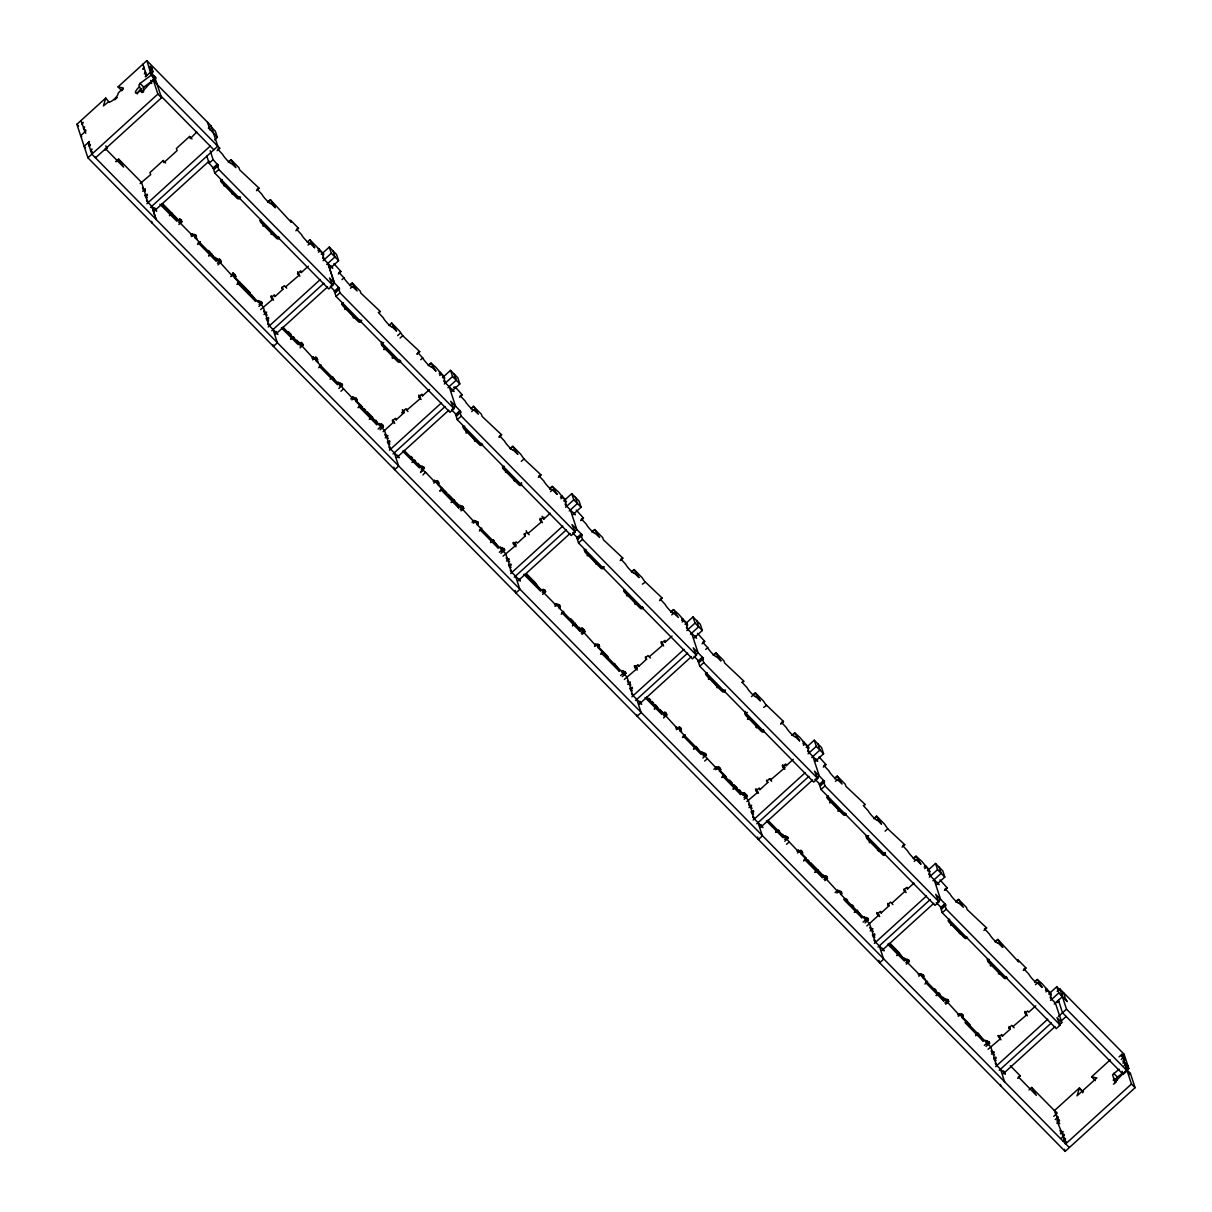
<?xml version="1.0" encoding="UTF-8"?>
<svg xmlns="http://www.w3.org/2000/svg" width="1212" height="1212" viewBox="0 0 1212 1212"><rect width="100%" height="100%" fill="white"/><g stroke="black" fill="none" stroke-linecap="round" stroke-linejoin="round"><path stroke-width="1.5" d="M105.747 98.217L103.444 105.898L108.883 101.581A6.302 1.757 -44.5 0 0 114.11 99.232A6.302 1.757 -44.5 0 0 118.125 93.172L123.245 87.931L118.109 86.961M109.247 102.399L105.762 98.02L76.901 124.291L87.9 157.772L1065.136 1151.4L1135.099 1087.709L1130.402 1073.423L1126.766 1069.726L1125.13 1071.484M1082.68 1092.8L1082.967 1091.845L1079.331 1088.149L1077.044 1095.83L1096.83 1077.922L1091.709 1076.892M222.296 179.558L221.538 179.891A1.803 1.712 -18.2 0 0 221.417 182.315L237.188 198.344A1.803 1.712 -18.2 0 0 239.718 198.374L240.506 196.95M260.913 219.933A1.803 1.712 -18.2 0 0 260.807 222.372L276.578 238.4A1.803 1.712 -18.2 0 0 279.108 238.431L279.502 237.703M343.511 302.864L342.738 303.197A1.803 1.712 -18.2 0 0 342.632 305.636L358.388 321.665A1.803 1.712 -18.2 0 0 360.934 321.695L361.706 320.256M381.613 341.663L382.128 343.238A1.803 1.712 -18.2 0 0 382.022 345.678L397.778 361.706A1.803 1.712 -18.2 0 0 400.308 361.737L400.702 361.024M482.573 444.243L482.179 444.971A1.803 1.712 -18.2 0 1 479.649 444.925L463.878 428.912A1.803 1.712 -18.2 0 1 463.984 426.472L464.757 426.139M504.147 466.181L503.374 466.514A1.803 1.712 -18.2 0 0 503.268 468.953L519.039 484.982A1.803 1.712 -18.2 0 0 521.569 485.012L521.433 482.709M586.002 549.415L585.245 549.748A1.803 1.712 -18.2 0 0 585.123 552.187L600.894 568.201A1.803 1.712 -18.2 0 0 603.424 568.231L604.212 566.807M624.619 589.789A1.803 1.712 -18.2 0 0 624.513 592.229L640.284 608.257A1.803 1.712 -18.2 0 0 642.814 608.288L643.208 607.576M707.247 672.69L706.49 673.024A1.803 1.712 -18.2 0 0 706.384 675.463L722.14 691.476A1.803 1.712 -18.2 0 0 724.67 691.507L725.458 690.082M828.493 795.966L827.735 796.299A1.803 1.712 -18.2 0 0 827.629 798.723L843.385 814.752A1.803 1.712 -18.2 0 0 845.931 814.782L846.309 814.07M868.656 835.674L867.125 836.341A1.803 1.712 -18.2 0 0 867.019 838.78L882.775 854.808A1.803 1.712 -18.2 0 0 885.305 854.839L885.184 852.536M967.555 937.331L967.161 938.043A1.803 1.712 -18.2 0 1 964.631 938.012L948.86 921.984A1.803 1.712 -18.2 0 1 948.966 919.56L949.738 919.226M989.128 959.268L988.356 959.601A1.803 1.712 -18.2 0 0 988.25 962.04L1004.006 978.069A1.803 1.712 -18.2 0 0 1006.551 978.099L1006.945 977.372M152.803 80.159L156.787 83.507L153.182 79.795L142.486 91.491L141.349 92.097L140.653 90.4A6.302 1.757 -44.5 0 1 135.426 92.763A6.302 1.757 -44.5 0 1 139.441 86.703L138.91 85.007L139.956 83.492L151.182 75.205L154.818 78.901L143.122 87.703L143.607 92.021M1124.494 1072.181L1114.934 1082.028M1129.402 1074.483L1130.402 1073.423M1119.206 1069.226L1112.571 1074.665L1114.767 1081.922M1122.857 1072.923L1116.813 1077.498L1116.661 1080.331A6.302 1.757 -44.5 0 0 1115.419 1081.558M150.546 207.419L217.796 146.197L211.13 125.927L146.864 60.6L118.019 86.87L121.761 90.658M81.795 123.533L83.113 122.336L82.143 124.594M143.849 67.054L142.88 69.311L144.198 68.114M121.654 90.567L123.2 89.143M83.295 128.124L84.628 126.912L83.643 129.169M145.349 71.629L144.379 73.902L145.698 72.69M114.67 99.823L117.306 97.43M150.061 69.781L151.788 68.205L149.97 66.357L152.954 71.735L151.636 72.932M84.279 131.078L85.597 129.881L85.946 130.941L80.659 135.744L81.795 136.895M146.334 74.599L145.349 76.856L150.636 72.053L155.833 78.038L153.197 80.447M152.954 76.947L154.272 75.75L161.514 97.778L95.506 157.863L95.218 156.969M152.848 79.386L155.484 76.992M88.446 143.774L89.415 141.516L84.143 146.319L85.507 147.697M89.067 145.682L90.4 144.47L89.415 146.728M90.93 151.318L91.9 149.061L90.582 150.258L92.4 152.106M87.9 157.772L157.878 94.081L153.182 79.795M104.717 150.03L107.368 147.637L105.702 145.94M104.717 150.136L107.353 147.728L105.368 148.561L123.548 167.074L118.715 159.272L116.079 161.681M115.973 161.484L118.609 159.075L141.486 182.315L143.683 189.011L142.471 187.784L142.819 188.845L145.167 191.223M165.605 162.969L163.181 160.514L149.985 172.528L150.682 174.634L140.107 183.573M192.011 138.941L189.587 136.471L176.391 148.485L177.088 150.606L163.878 162.62L163.181 160.514M196.768 132.002L190.284 138.592L189.587 136.471M208.449 128.381L211.13 125.927M142.713 191.284L145.349 188.875L144.379 191.132L145.773 195.359L147.091 194.162L147.44 195.223L146.122 196.42M214.615 139.85L217.357 137.35L215.327 131.184L211.691 127.487M146.91 203.707L210.191 146.107M217.1 150.682L219.736 148.182L157.166 84.567M154.227 211.07L209.085 161.135M213.115 159.62L218.311 165.605L214.342 169.21L209.146 163.226L213.115 159.62L210.191 150.727M152.167 223.114L151.667 221.417M339.511 288.926L338.3 287.683L334.345 291.289L335.557 292.531L339.511 288.926L339.163 287.865L329.512 277.972L332.755 285.365L328.785 288.971L214.812 173.089L213.13 167.983L217.1 164.377L218.311 165.605M213.994 168.165L217.963 164.559M214.812 173.089L218.781 169.483L217.1 164.377M169.377 215.706L172.028 213.297M228.356 162.029L230.992 159.62L238.991 167.756L239.688 169.877L259.126 188.224L256.49 190.723M228.462 162.226L231.098 159.817L235.916 167.62L231.234 163.15A6.302 0.833 47.7 0 1 227.598 160.681A6.302 0.833 47.7 0 1 222.75 154.515L217.751 149.121L219.736 148.273M178.709 222.644L181.361 220.236L179.846 218.705M178.906 224.523L181.876 221.826L181.361 220.236M190.845 234.976L192.163 233.764M191.36 236.552L193.996 234.158L196.42 236.613L195.102 237.825L217.524 260.61L218.842 259.398L221.266 261.868L217.963 264.883M195.738 235.189L194.587 236.234L195.102 237.825M197.511 244.4L200.162 241.9M208.767 255.747L211.403 253.338M267.746 202.071L270.382 199.662L291.198 222.25L290.501 220.13L298.516 228.265L295.864 230.765M208.873 255.944L211.509 253.55M267.837 202.268L270.488 199.874L275.291 207.6M217.236 258.792L217.524 260.61M217.433 263.292L220.432 259.974M230.75 276.609L233.386 274.2L232.871 272.609M233.477 273.23L235.295 275.079L233.977 276.275L234.492 277.866L258.444 302.227L259.762 301.015L262.186 303.485L258.898 306.485M234.492 277.866L235.81 276.669L235.295 275.079M236.901 284.441L239.537 281.941L237.522 282.82L238.113 283.684L255.596 301.394M307.227 242.309L309.772 239.703L319.18 249.278L319.847 251.005L318.529 252.217M308.03 245.036L309.999 243.233L314.575 247.718M259.035 304.303L261.337 302.197M317.998 250.626L319.317 249.43L323.862 254.05M281.866 288.183L281.745 287.123M260.625 309.575L272.488 299.47L271.276 295.758M273.533 300.167L271.109 297.713L273.745 295.304L274.957 296.531L282.881 289.32L282.366 287.744M299.94 276.139L297.516 273.67L300.152 271.276L301.364 272.503L308.287 266.185M321.256 254.384L329.3 247.066L336.542 254.475L338.572 260.656L330.361 268.125M264.004 314.514L266.64 312.12L265.67 314.378L267.064 318.604L268.382 317.408L268.731 318.453L267.413 319.665M323.119 260.701L331.33 253.232L329.3 247.066M326.725 264.428L334.966 256.929L332.936 250.763M268.2 326.952L320.286 279.533M271.806 330.679L323.922 283.229M338.315 273.988L340.951 271.488L333.906 263.655M275.442 334.376L327.528 286.956M341.981 279.639L343.95 277.836L338.936 272.397L340.951 271.594M335.557 292.531L335.209 291.471L339.163 287.865M460.772 412.201L459.56 410.959L455.591 414.565L456.803 415.792L460.772 412.201L460.424 411.141L450.712 401.278L453.955 408.671L450 412.277L336.027 296.41L339.981 292.804L338.3 287.683M290.592 339.012L293.728 337.118M349.571 285.335L352.207 282.926L360.206 291.062L360.903 293.183L380.341 311.529M290.698 339.209L293.334 336.815L298.167 344.617L281.351 327.816M349.662 285.532L352.298 283.138L357.131 290.941L352.45 286.456A6.302 0.833 47.7 0 1 348.814 283.987A6.302 0.833 47.7 0 1 343.95 277.836M350.465 288.259L352.45 286.456M282.866 327.134L299.334 343.875L300.667 342.678L303.091 345.132L300.121 347.844M299.925 345.95L302.561 343.557L303.091 345.132M312.045 358.282L313.363 357.085L318.362 362.161M312.575 359.873L315.211 357.464L317.635 359.934L316.317 361.131L338.724 383.916L340.042 382.719L342.466 385.174L338.845 388.491M315.756 356.949L317.12 358.343L315.787 359.54L316.317 361.131M318.726 367.706L321.362 365.206M330.073 379.265L332.618 376.659M389.052 325.589L391.597 322.968L399.596 331.118L402.717 335.694L400.066 338.103M339.315 385.992L341.951 383.598L342.466 385.174M397.642 335.633L400.293 333.224M340.936 391.249L343.572 388.84L353.45 399.233L352.753 397.112L356.752 401.187M350.768 398.93L353.086 396.824M351.95 399.915L354.601 397.506L357.025 399.975L355.707 401.172L379.659 425.533L380.977 424.336L383.401 426.791L380.098 429.805M356.192 398.081L355.177 399.596L355.707 401.172M360.752 405.247L358.116 407.656L360.752 405.353L357.252 401.687M417.079 353.98L419.716 351.571L402.717 335.694M417.079 354.071L419.716 351.677L417.731 352.51L422.73 357.919A6.302 0.833 47.7 0 0 427.578 364.085A6.302 0.833 47.7 0 0 431.214 366.539L435.775 371.039M420.746 359.722L422.73 357.919M369.372 419.094L372.008 416.701L372.645 417.352M428.336 365.418L430.972 363.024L435.744 367.206L440.395 372.599L441.047 374.326L439.729 375.523M369.463 419.307L372.099 416.898L376.917 424.624M428.442 365.63L431.078 363.221L435.896 370.948M379.553 423.564L379.659 425.533M378.083 429.033L380.735 426.624L380.386 425.563L381.598 426.806L379.28 423.549M380.235 427.609L382.886 425.215L381.371 423.67M439.214 373.932L440.532 372.735L444.319 376.584M394.748 423.488L392.309 421.018L394.96 418.61L396.172 419.852L404.096 412.641L402.884 411.398L405.52 409.005L407.944 411.474M401.581 412.853L403.566 411.05L402.808 410.277M383.128 431.699L393.521 422.246M421.14 399.445L418.716 396.991L421.367 394.582L422.579 395.809L429.502 389.507M442.471 377.69L450.516 370.372L457.803 377.75L459.818 383.916L451.606 391.4M385.204 437.82L387.855 435.426L386.87 437.683L388.264 441.91L389.582 440.713L389.931 441.759L388.613 442.971M444.319 384.007L452.546 376.538L450.516 370.372M447.955 387.704L456.182 380.22L454.152 374.053L456.182 380.235M389.4 450.258L441.501 402.838M393.036 453.955L445.137 406.535M459.56 397.263L462.196 394.764L455.167 386.931M396.688 457.651L448.788 410.232M456.803 415.792L456.454 414.746L460.424 411.141M582.018 535.462L580.806 534.234L576.836 537.84L578.048 539.067L582.018 535.462L581.669 534.416L571.973 524.554L575.2 531.947L571.246 535.553L457.272 419.67L461.227 416.064L459.56 410.959M411.944 462.484L414.989 460.393M470.907 408.808L473.453 406.202L481.452 414.337L482.149 416.458L501.586 434.805L498.95 437.214L501.586 434.911L499.586 435.744L504.586 441.153A6.302 0.833 47.7 0 0 509.449 447.319A6.302 0.833 47.7 0 0 513.07 449.773L517.645 454.258M471.71 411.535L473.695 409.732L478.376 414.216L473.559 406.414M404.111 450.409L420.594 467.15L421.912 465.938L424.336 468.408L421.034 471.423M421.17 469.226L423.488 467.12M420.534 472.544L423.185 470.135L420.488 465.984M422.958 474.998L425.427 472.074L435.305 482.467L434.699 480.619M433.29 481.558L434.623 480.361M433.82 483.149L436.456 480.74L438.88 483.209L437.562 484.406L459.969 507.192L461.302 505.995L463.726 508.449L461.075 510.858M438.199 481.77L437.047 482.815L437.562 484.406M439.971 490.89L442.607 488.481M439.971 490.981L442.607 488.587L439.608 485.436M451.228 502.329L453.864 499.935M510.191 448.652L512.843 446.243L520.842 454.394L523.963 458.969L521.327 461.363M451.334 502.541L453.97 500.132L458.787 507.858M510.297 448.849L512.934 446.455L517.751 454.182M459.954 505.162L459.969 507.192M460.227 509.57L463.196 506.874L462.287 505.949M472.029 522.205L473.68 520.705M473.21 523.19L475.846 520.781L478.27 523.251L476.952 524.448L500.904 548.809L502.222 547.612L504.647 550.066L501.026 553.369M477.664 521.736L476.422 522.857L476.952 524.448M479.361 531.038L481.497 528.023M538.325 477.346L540.976 474.846L523.963 458.969M490.618 542.37L493.254 539.976L493.89 540.628M549.581 488.694L552.217 486.3L558.414 491.89L566.474 501.829M490.708 542.582L493.36 540.173L498.162 547.9M549.687 488.906L552.324 486.497L557.141 494.223M550.475 491.617L552.46 489.815L557.035 494.314M499.344 552.308L501.98 549.9L501.632 548.839L502.844 550.066L500.844 547.218M501.495 550.884L504.131 548.491L504.647 550.066M560.459 497.208L561.777 496.011L565.565 499.859M560.974 498.799L562.307 497.602L561.777 496.011M515.994 546.763L513.57 544.294L516.206 541.885L517.418 543.127L525.341 535.916L524.205 533.704M526.25 530.689L526.765 532.28L524.129 534.674L525.341 535.916M542.082 516.267L542.612 517.857L539.976 520.251L542.4 522.72M550.263 513.221L543.824 519.084L543.794 517.054M503.086 556.157L514.948 546.051L513.721 542.34L516.145 544.809M563.716 500.965L571.761 493.648L579.048 501.026L581.078 507.192L572.852 514.676M506.449 561.095L509.101 558.702L508.131 560.959L509.51 565.186L510.828 563.989L511.176 565.034L509.858 566.246M565.58 507.283L573.791 499.814L571.761 493.648M569.216 510.979L577.442 503.495L575.412 497.329M510.661 573.534L562.747 526.114M514.297 577.23L566.398 529.811M580.806 520.433L583.442 518.039L576.245 510.055M580.806 520.539L583.442 518.13L581.457 518.978L586.457 524.372A6.302 0.833 47.7 0 0 591.304 530.538A6.302 0.833 47.7 0 0 594.94 533.007L599.622 537.492L594.804 529.689L592.168 532.083M517.933 580.927L570.034 533.507M574.17 531.886L576.821 529.477L570.382 509.919M578.048 539.067L577.7 538.022L581.669 534.416M703.263 658.737L702.051 657.51L698.097 661.116L699.309 662.343L703.263 658.737L702.915 657.692L693.219 647.829L696.461 655.222L692.491 658.828L578.518 542.946L582.487 539.34L580.806 534.234M592.062 531.886L594.698 529.477L602.697 537.613L603.394 539.734L622.832 558.081L620.196 560.58M542.415 592.501L544.733 590.395M542.612 594.395L545.582 591.683L545.067 590.092M554.551 604.833L555.869 603.621M555.066 606.409L557.702 604.015L560.126 606.485L558.808 607.682L581.23 630.467L582.548 629.27L582.018 627.68M559.368 605.121L558.293 606.091L558.808 607.682M561.217 614.257L563.368 611.257M572.473 625.604L575.124 623.195M631.452 571.928L634.088 569.519L642.087 577.654L645.208 582.245L642.39 584.123M572.579 625.801L575.215 623.407L580.033 631.134M631.543 572.125L634.194 569.731L638.997 577.457M581.199 628.437L581.23 630.467M581.154 633.149L583.987 629.679M582.002 634.437L584.972 631.725L584.442 630.149M594.456 646.466L597.092 644.057L599.516 646.526L598.198 647.723L622.15 672.084L623.468 670.872L625.907 673.342L622.271 676.644M598.243 644.163L599.001 644.935L597.683 646.132L598.198 647.723M600.607 654.298L603.243 651.798L601.228 652.677L601.819 653.556L619.302 671.266M659.57 600.622L662.222 598.122L645.042 581.715M670.827 611.969L673.478 609.575L678.235 613.757L682.886 619.135L683.553 620.862L682.235 622.074M670.933 612.181L673.569 609.772L678.387 617.499L673.705 613.09A6.302 0.833 47.7 0 1 670.069 610.636A6.302 0.833 47.7 0 1 665.221 604.47L660.222 599.061L662.222 598.228M671.736 614.893L673.705 613.09M620.589 675.569L623.226 673.175L622.877 672.115L624.089 673.342L622.362 670.857M622.741 674.16L625.044 672.054M681.705 620.483L683.023 619.287L687.204 623.513M637.239 670.039L634.815 667.57L637.451 665.161L638.663 666.403L646.587 659.192L645.39 656.904M672.009 636.058L665.07 642.36L665.04 640.33M624.332 679.432L636.194 669.327L634.982 665.615L637.406 668.085M684.962 624.241L693.006 616.923L700.294 624.301L702.324 630.467L694.112 637.951M627.71 684.371L630.346 681.977L629.376 684.235L630.77 688.461L632.088 687.249L632.437 688.31L631.119 689.522M686.825 630.558L695.037 623.089L693.006 616.923M690.461 634.255L698.688 626.771L696.658 620.605M631.906 696.809L683.992 649.39M635.542 700.506L687.643 653.086M702.051 643.814L704.702 641.315L697.491 633.331M639.194 704.202L691.279 656.783M695.43 655.162L698.067 652.753L691.628 633.194M705.717 649.45L707.702 647.647L702.702 642.254L704.687 641.406M699.309 662.343L698.96 661.298L702.915 657.692M824.508 782.013L823.296 780.786L819.342 784.391L820.554 785.618L824.508 782.013L824.16 780.967L814.464 771.105L817.706 778.498L813.737 782.104L699.763 666.221L703.733 662.616L702.051 657.51M654.344 708.838L657.48 706.944M713.307 655.162L715.944 652.753L723.958 660.888L724.655 663.009L744.077 681.356L742.062 682.235M654.435 709.035L657.086 706.641L661.903 714.444L644.981 697.506M713.413 655.359L716.05 652.965L720.882 660.767M662.57 712.111L663.085 713.701L664.403 712.489L666.827 714.959L663.525 717.958M663.676 715.777L666.312 713.368L664.949 711.989M675.796 728.109L676.781 727.2M676.311 729.685L678.962 727.291L681.386 729.745L680.053 730.957L702.475 753.743L703.793 752.546L706.217 755L702.915 758.015M679.341 726.624L680.856 728.17L679.538 729.366L680.053 730.957M682.462 737.532L685.113 735.033M693.718 748.88L696.37 746.471M752.697 695.203L755.334 692.794L763.333 700.93L766.454 705.52L763.651 707.384M693.825 749.077L696.461 746.683M751.47 696.612L755.44 693.006L760.257 700.733M702.036 752.076L702.475 753.743M703.051 755.818L705.702 753.425L706.217 755M704.672 761.075L707.323 758.667L717.186 769.059L716.489 766.938L720.489 771.014M713.853 769.347L716.837 766.651M715.701 769.741L718.337 767.332L720.761 769.802L719.443 770.999L743.41 795.36L744.729 794.148L744.198 792.572M719.792 767.757L719.443 770.999M724.503 775.074L721.852 777.483L724.488 775.18L722.503 776.013L740.562 794.542M780.831 723.806L783.467 721.398L766.287 704.99M780.831 723.897L783.467 721.504L781.467 722.337L786.467 727.745A6.302 0.833 47.7 0 0 791.33 733.911A6.302 0.833 47.7 0 0 794.966 736.366L799.526 740.85M733.108 788.921L735.745 786.527M792.087 735.245L794.724 732.836L799.496 737.032L804.132 742.411L804.798 744.138L803.48 745.35M733.215 789.133L735.851 786.724L740.668 794.451M792.178 735.442L794.83 733.048L799.632 740.774M743.41 795.36L743.456 793.239M743.986 797.435L746.622 795.027L744.804 793.178M802.95 743.759L804.283 742.562L808.828 747.183M744.183 799.329L747.153 796.617L746.622 795.027M758.485 793.315L756.061 790.845L758.697 788.436L759.909 789.663L767.832 782.452L766.56 780.104M766.817 781.331L769.272 778.831L771.696 781.286M746.865 801.526L757.439 792.587L756.227 788.891M784.891 769.272L782.467 766.802L785.103 764.408L786.315 765.636L793.254 759.333M806.222 747.516L814.252 740.184L821.539 747.577L823.569 753.743L815.358 761.227M748.955 807.646L751.591 805.238L750.622 807.51L752.016 811.737L753.334 810.525L753.682 811.586L752.364 812.797M808.071 753.834L816.282 746.365L814.252 740.184M811.707 757.53L819.933 750.046L817.903 743.88M753.152 820.085L805.238 772.665M756.788 823.781L808.889 776.362M823.296 767.09L825.948 764.59L819.085 756.924M760.439 827.478L812.525 780.058M815.358 779.634L819.312 776.028L812.888 756.47M820.554 785.618L820.206 784.558L824.16 780.967M945.754 905.288L944.542 904.061L940.588 907.667L941.8 908.894L945.754 905.288L945.405 904.228L935.709 894.365L938.952 901.773L934.997 905.379L821.024 789.497L824.978 785.891L823.296 780.786M775.589 832.114L778.725 830.22M834.553 778.437L837.204 776.028L845.203 784.164L845.9 786.285L865.323 804.632L863.353 805.601L868.337 810.964A6.302 0.833 47.7 0 0 873.185 817.13A6.302 0.833 47.7 0 0 876.821 819.6L881.397 824.084M775.695 832.311L778.634 830.387M834.659 778.634L837.295 776.225L842.128 784.028L837.431 779.558A6.302 0.833 47.7 0 1 833.795 777.089A6.302 0.833 47.7 0 1 828.947 770.923L823.948 765.529L825.948 764.681M835.462 781.361L837.431 779.558M767.863 820.221L784.331 836.977L785.649 835.765L788.073 838.234L784.785 841.234M784.588 839.355L787.224 836.947M786.543 844.294L789.179 841.901L799.056 852.278L798.36 850.173L797.041 851.385M797.557 852.96L800.208 850.566L802.632 853.021L801.314 854.233L823.721 877.018L825.039 875.806L827.463 878.276L824.827 880.685M803.723 860.717L806.359 858.308L798.36 850.173M803.723 860.808L806.359 858.414L804.359 859.247L822.418 877.761L817.721 869.958L815.07 872.352M814.979 872.155L817.615 869.746M873.943 818.479L876.579 816.07L884.593 824.205L887.714 828.796L885.063 831.19M874.049 818.676L876.685 816.282L881.503 824.008M823.524 875.125L823.721 877.018M823.978 879.397L826.948 876.7L825.887 875.609M835.098 892.623L837.75 890.229L841.749 894.289M836.947 893.017L839.598 890.608L842.022 893.077L840.689 894.274L864.656 918.635L865.974 917.423L868.398 919.893L865.095 922.893M841.492 891.487L840.174 892.683L840.689 894.274M902.076 847.173L904.713 844.673L887.714 828.796M854.354 912.197L857.475 910.288M913.333 858.52L915.969 856.111L922.15 861.717L930.21 871.655M854.46 912.409L857.399 910.485M913.424 858.717L916.075 856.323L920.878 864.05M914.227 861.444L916.211 859.641L920.772 864.126M864.292 916.893L864.656 918.635M863.08 922.12L865.732 919.726L865.383 918.666L866.595 919.893L864.429 916.848M865.232 920.711L867.731 918.151M924.211 867.034L925.529 865.838L929.316 869.686M924.726 868.625L926.044 867.413L925.529 865.838M879.73 916.575L877.306 914.121L879.957 911.712L881.169 912.939L889.078 905.728L887.805 903.379M887.578 905.046L888.563 904.152M866.853 925.953L878.518 915.348M906.137 892.547L903.713 890.078L906.349 887.684L907.561 888.911L913.999 883.048M927.468 870.792L935.512 863.459L942.784 870.867L944.815 877.033L936.588 884.518M870.201 930.922L872.837 928.513L871.867 930.771L873.261 935.013L874.579 933.801L874.928 934.861L873.61 936.058M929.316 877.109L937.527 869.64L935.512 863.459M932.952 880.806L941.179 873.337L939.148 867.171M874.397 943.36L926.498 895.941M878.033 947.057L930.134 899.637M944.557 890.259L947.193 887.866L939.982 879.882M944.557 890.365L947.193 887.957L945.193 888.805L950.193 894.198A6.302 0.833 47.7 0 0 955.056 900.364A6.302 0.833 47.7 0 0 958.692 902.834L963.373 907.303L958.556 899.501L955.904 901.91M881.669 950.753L933.77 903.349M937.921 901.713L940.557 899.304L934.134 879.745M941.8 908.894L941.451 907.833L945.405 904.228M1059.167 1024.988L1061.818 1022.58L1056.955 1017.641L1060.197 1025.049L1056.243 1028.655L942.269 912.772L946.224 909.167L944.542 904.061M896.835 955.389L899.471 952.98M955.813 901.713L958.45 899.304L966.449 907.44L967.146 909.561L986.583 927.907L983.932 930.407M896.941 955.586L899.88 953.662M889.093 943.481L905.576 960.237L906.894 959.025L909.318 961.495L906.349 964.191M905.818 962.616L908.47 960.207M918.272 974.645L919.272 973.736M918.802 976.221L921.438 973.827L923.862 976.281L922.544 977.493L944.951 1000.279L946.269 999.082L948.708 1001.536L945.724 1004.248M922.923 975.084L922.029 975.902L922.544 977.493M924.968 984.083L927.104 981.069M936.225 995.431L938.861 993.022L940.239 994.416M995.188 941.754L997.84 939.345L1018.656 961.934L1017.959 959.813L1025.958 967.949L1023.322 970.448M936.331 995.628L938.967 993.234L943.784 1000.961M995.294 941.951L997.931 939.558L1002.748 947.284M944.769 998.385L944.951 1000.279M944.875 1002.96L948.178 999.961L947.572 999.339M957.662 1014.686L958.662 1013.777M958.192 1016.277L960.828 1013.868L963.252 1016.338L961.934 1017.535L985.886 1041.896L987.204 1040.684L989.628 1043.153L986.007 1046.456M961.813 1013.823L962.737 1014.747L961.404 1015.944L961.934 1017.535M975.615 1035.472L978.251 1033.063M1034.578 981.796L1037.214 979.387L1041.987 983.583L1046.638 988.962L1047.289 990.674L1045.956 991.886M975.705 1035.669L978.645 1033.76M1034.684 981.993L1037.321 979.599L1042.138 987.326M1035.472 984.72L1037.457 982.917L1042.032 987.401M984.341 1045.395L986.977 1043.002L986.629 1041.941L987.841 1043.168L985.977 1040.502M986.477 1043.971L989.113 1041.562L989.628 1043.153M1045.441 990.295L1046.759 989.098L1050.925 993.325M1000.976 1039.835L998.188 1035.639M998.552 1037.381L1001.188 1034.972L1002.4 1036.199L1010.323 1028.988L1008.96 1026.564M1008.808 1028.306L1009.793 1027.412M988.083 1049.259L999.945 1039.154L998.718 1035.442M1035.73 1005.854L1028.806 1012.171L1027.594 1010.944L1024.958 1013.338L1027.382 1015.807M1048.713 994.067L1056.758 986.75L1060.394 990.446M1057.152 991.325L1059.833 988.886L1124.1 1054.228L1128.796 1068.514L1124.766 1065.136L1124.069 1065.651M991.446 1054.198L994.098 1051.804L993.113 1054.061L994.507 1058.288L995.825 1057.076L996.173 1058.137L994.855 1059.349M1050.577 1000.385L1058.788 992.916L1056.758 986.75M1060.788 995.022L1063.469 992.583L1066.015 1000.339M1054.213 1004.081L1062.424 996.612M1058.773 1001.309L1057.455 1002.506L1057.106 1001.445M995.658 1066.636L1047.744 1019.216M999.249 1070.363L1051.41 1022.883M1058.364 1016.565L1066.499 1009.157L1059.833 988.886M1002.885 1074.074L1055.046 1026.579M1060.606 1021.519L1066.166 1016.459M1000.87 1086.058L1000.37 1084.376M1004.824 1082.452L1000.521 1069.211M1017.686 1078.422L1020.322 1075.923L1010.323 1065.757M1029.033 1089.967L1031.579 1087.361L1056.425 1112.631M1110.268 1059.803L1091.603 1076.801L1095.345 1080.589M1053.743 1116.328L1057.046 1113.328L1056.697 1112.268L1055.379 1113.464L1054.44 1110.616L1079.347 1087.952L1082.983 1091.648M1119.1 1056.849L1121.736 1054.44L1124.721 1059.818L1121.736 1054.44M1121.448 1056.637L1124.1 1054.228M1055.243 1119.555L1058.212 1116.843L1057.243 1119.1L1057.864 1121.009L1059.182 1119.812L1059.53 1120.873L1056.894 1123.266M1121.251 1059.47L1122.903 1057.955L1124.569 1059.833M1122.903 1063.182L1124.221 1061.985L1131.463 1084.013L1135.099 1087.709M1126.206 1067.181L1127.857 1065.681L1123.009 1060.758L1124.569 1063.045M1058.424 1000.248L1062.53 1012.762L1123.16 1074.408L1127.115 1070.802M1060.364 1133.841L1063.015 1131.447L1062.03 1133.705L1062.666 1135.599L1063.984 1134.402L1064.333 1135.462L1061.03 1138.462M1062.924 1141.31L1065.484 1138.992L1064.515 1141.249L1065.454 1144.098L1131.463 1084.013M146.864 60.6L151.273 75.129M1124.918 1065.015L1128.796 1068.514M154.939 78.81L151.561 74.886M1128.448 1068.802L1126.327 1070.363M382.128 343.238L383.659 342.572M763.545 729.972L764.06 731.563A1.803 1.712 -18.2 0 1 761.53 731.533L745.774 715.504A1.803 1.712 -18.2 0 1 745.88 713.065L747.395 712.398M259.126 188.314L257.126 189.163L262.125 194.556A6.302 0.833 47.7 0 0 266.988 200.722A6.302 0.833 47.7 0 0 270.624 203.192L275.185 207.676M200.147 242.006L198.162 242.839L216.221 261.353L211.812 254.035M298.516 228.371L296.516 229.204L301.515 234.613A6.302 0.833 47.7 0 0 306.363 240.779A6.302 0.833 47.7 0 0 309.999 243.233M380.341 311.635L378.341 312.469L383.34 317.877A6.302 0.833 47.7 0 0 388.188 324.043A6.302 0.833 47.7 0 0 391.824 326.498L396.4 330.997M321.104 365.403L319.347 366.085L320.089 367.145L337.421 384.674L333.027 377.341M360.615 405.399L358.737 406.141L359.434 407.141L376.811 424.715M462.196 394.854L460.196 395.703L465.211 401.096A6.302 0.833 47.7 0 0 470.059 407.262A6.302 0.833 47.7 0 0 473.695 409.732M442.607 488.587L440.623 489.421L458.681 507.949M540.961 474.952L538.976 475.786L543.976 481.194A6.302 0.833 47.7 0 0 548.824 487.36A6.302 0.833 47.7 0 0 552.46 489.815M481.74 528.72L479.982 529.417L480.679 530.417L498.056 547.991M622.832 558.187L620.832 559.02L625.831 564.428A6.302 0.833 47.7 0 0 630.694 570.594A6.302 0.833 47.7 0 0 634.33 573.049L638.891 577.533M563.868 611.863L561.868 612.696L579.927 631.21M685.113 735.139L683.113 735.972L701.172 754.485L696.764 747.168M904.713 844.779L902.713 845.612L907.727 851.021A6.302 0.833 47.7 0 0 912.575 857.187A6.302 0.833 47.7 0 0 916.211 859.641M845.37 898.592L843.734 899.228L844.537 900.364L861.808 917.802M984.568 928.786L986.583 927.998M927.604 981.675L925.62 982.523L943.663 1001.036M1025.958 968.055L1023.973 968.888L1028.973 974.296A6.302 0.833 47.7 0 0 1033.821 980.447A6.302 0.833 47.7 0 0 1037.457 982.917M966.994 1021.731L964.994 1022.564L983.053 1041.078M1020.322 1076.029L1018.322 1076.862L1036.381 1095.375L1031.685 1087.573M376.311 420.503L375.69 420.109M720.807 660.782L716.186 656.283A6.302 0.833 47.7 0 1 712.55 653.813A6.302 0.833 47.7 0 1 707.702 647.647M760.121 700.794L755.576 696.324A6.302 0.833 47.7 0 1 751.94 693.855A6.302 0.833 47.7 0 1 747.092 687.704L742.108 682.326M1002.612 947.345L998.067 942.875A6.302 0.833 47.7 0 1 994.431 940.406A6.302 0.833 47.7 0 1 989.583 934.24L984.598 928.877M150.121 66.327L151.758 68.114M152.773 71.735L151.212 70.038M1121.888 1054.41L1123.524 1056.197M1055.879 1114.495L1056.819 1115.388M1058.531 1119.903L1055.728 1114.525M1063.151 1136.629L1064.757 1138.356M1065.818 1142.052L1064.227 1140.31M739.926 790.209L738.82 789.603M209.691 128.926L208.479 127.699L217.357 137.35M1065.666 999.294L1067.227 1001.582L1058.788 992.916M331.33 253.232L338.572 260.656M452.546 376.538L459.818 383.916M573.791 499.814L581.078 507.192M695.037 623.089L702.324 630.467M816.282 746.365L823.569 753.743M937.527 869.64L944.815 877.033M154.621 76.811L155.833 78.038M319.362 249.808L318.15 248.581L323.634 254.868M1066.499 1009.157L1130.038 1073.787M440.562 373.114L439.35 371.887L444.849 378.174M683.068 619.665L681.856 618.438L687.719 625.104M804.313 742.941L803.101 741.714L808.965 748.38M1046.804 989.492L1045.592 988.265L1051.455 994.916M453.803 387.295L454.515 388.007L454.258 387.219M331.179 266.004L332.739 268.306L323.074 258.398L322.725 257.353L323.937 258.58L322.256 253.475M452.424 389.279L453.985 391.582L444.289 381.719L443.94 380.659L445.152 381.886L443.471 376.78M573.67 512.555L575.23 514.842L565.534 504.995L565.186 503.934L566.398 505.162L564.716 500.056M694.93 635.83L696.491 638.118L686.78 628.255L686.431 627.21L687.643 628.437L685.962 623.332M816.176 759.106L817.736 761.394L808.025 751.531L807.692 750.486L808.904 751.713L807.222 746.607M937.421 882.381L938.982 884.669L929.286 874.806L928.937 873.761L930.149 874.988L928.468 869.883M161.12 96.203L213.827 149.803M157.878 94.081L161.514 97.778M140.062 83.386L143.713 87.082M1113.661 1073.317L1117.297 1077.013M139.441 86.703L142.486 92.248A6.302 1.757 -44.5 0 1 142.062 92.627M1113.192 1080.165A6.302 1.757 -44.5 0 1 1114.843 1078.483L1116.661 1080.331M218.781 169.483L332.755 285.365M339.981 292.804L453.955 408.671M461.227 416.064L575.2 531.947M582.487 539.34L696.461 655.222M703.733 662.616L817.706 778.498M824.978 785.891L938.952 901.773M946.224 909.167L1060.197 1025.049M140.653 90.4L142.486 92.248M335.209 291.471L330.361 286.532L334.36 282.896L327.922 263.337M456.454 414.746L451.606 409.807L455.56 406.202L449.137 386.643M572.549 532.78L577.7 538.022M694.097 656.359L698.96 661.298M815.055 779.331L820.206 784.558M936.3 902.607L941.451 907.833M213.13 167.983L214.342 169.21M232.568 194.42A6.302 5.999 -18.2 0 0 233.295 193.859L220.902 180.739A1.803 1.712 -18.2 0 1 220.493 180.012M231.916 193.875A6.302 5.999 -18.2 0 0 233.022 193.072L236.658 196.768A1.803 1.712 -18.2 0 0 239.203 196.798L239.718 198.374M271.958 234.461A6.302 5.999 -18.2 0 0 272.67 233.901L260.292 220.781A1.803 1.712 -18.2 0 1 260.004 220.402M270.897 234.143A6.302 5.999 -18.2 0 0 272.412 233.113L276.048 236.81A1.803 1.712 -18.2 0 0 278.457 236.946M353.389 317.983A6.302 5.999 -18.2 0 0 354.495 317.165L342.117 304.045A1.803 1.712 -18.2 0 1 341.814 303.636M353.131 317.18A6.302 5.999 -18.2 0 0 354.237 316.377L357.873 320.074A1.803 1.712 -18.2 0 0 360.403 320.104L360.934 321.695M392.37 358.237A6.302 5.999 -18.2 0 0 393.885 357.207L381.492 344.087A1.803 1.712 -18.2 0 1 381.144 343.557M392.112 357.449A6.302 5.999 -18.2 0 0 393.627 356.419L397.263 360.115A1.803 1.712 -18.2 0 0 399.354 360.449M474.634 441.259A6.302 5.999 -18.2 0 0 475.74 440.441L463.363 427.321A1.803 1.712 -18.2 0 1 462.893 426.018M474.377 440.456A6.302 5.999 -18.2 0 0 475.483 439.653L479.119 443.35A1.803 1.712 -18.2 0 0 481.649 443.38M514.418 481.058A6.302 5.999 -18.2 0 0 515.13 480.482L502.753 467.362A1.803 1.712 -18.2 0 1 502.389 466.832M513.767 480.497A6.302 5.999 -18.2 0 0 514.873 479.694L518.509 483.391A1.803 1.712 -18.2 0 0 521.039 483.421M596.274 564.277A6.302 5.999 -18.2 0 0 597.001 563.716L584.608 550.596A1.803 1.712 -18.2 0 1 584.154 549.627M595.622 563.731A6.302 5.999 -18.2 0 0 596.728 562.929L600.364 566.625A1.803 1.712 -18.2 0 0 602.909 566.655L603.424 568.231M635.664 604.333A6.302 5.999 -18.2 0 0 636.376 603.758L623.998 590.638A1.803 1.712 -18.2 0 1 623.589 589.941M634.603 604A6.302 5.999 -18.2 0 0 636.118 602.97L639.754 606.667A1.803 1.712 -18.2 0 0 642.284 606.697L642.814 608.288M717.14 687.795A6.302 5.999 -18.2 0 0 718.246 686.992L705.854 673.872A1.803 1.712 -18.2 0 1 705.46 673.221M716.883 687.007A6.302 5.999 -18.2 0 0 717.989 686.204L721.625 689.901A1.803 1.712 -18.2 0 0 724.155 689.931L724.67 691.507M756.53 727.851A6.302 5.999 -18.2 0 0 757.636 727.033L745.244 713.913A1.803 1.712 -18.2 0 1 744.956 712.005M755.864 727.276A6.302 5.999 -18.2 0 0 757.364 726.246L761.015 729.942A1.803 1.712 -18.2 0 0 763.181 730.23M827.099 797.148L839.492 810.267A6.302 5.999 -18.2 0 1 837.977 811.298M838.128 810.283A6.302 5.999 -18.2 0 0 839.234 809.48L842.87 813.176A1.803 1.712 -18.2 0 0 845.4 813.207L845.931 814.782M878.155 850.869A6.302 5.999 -18.2 0 0 878.882 850.309L866.489 837.189A1.803 1.712 -18.2 0 1 866.08 835.613M877.518 850.324A6.302 5.999 -18.2 0 0 878.624 849.521L882.26 853.218A1.803 1.712 -18.2 0 0 884.79 853.248M948.345 920.408L960.722 933.528A6.302 5.999 -18.2 0 1 960.374 933.816M959.359 933.543A6.302 5.999 -18.2 0 0 960.465 932.725L964.101 936.437A1.803 1.712 -18.2 0 0 966.509 936.558M999.4 974.13A6.302 5.999 -18.2 0 0 1000.112 973.569L987.735 960.449A1.803 1.712 -18.2 0 1 987.265 959.222M998.34 973.812A6.302 5.999 -18.2 0 0 999.855 972.781L1003.491 976.478A1.803 1.712 -18.2 0 0 1006.021 976.508L1006.551 978.099M542.612 517.857L543.824 519.084M665.07 642.36L663.858 641.133L661.222 643.527L663.646 645.996M785.058 767.332L782.634 764.863L783.846 768.559L770.468 780.043M297.591 272.7L299.409 274.548M418.807 396.021L420.625 397.869M540.052 519.281L541.87 521.145M660.995 642.254L663.115 644.405M782.255 765.529L784.679 767.999M903.804 889.108L905.622 890.956M1024.731 1012.065L1026.852 1014.217M406.52 408.959L407.429 409.883M770.256 778.786L771.165 779.71M286.729 288.153L284.305 285.699L281.669 288.092L282.881 289.32M526.765 532.28L529.189 534.734M650.435 658.01L648.011 655.556L645.375 657.949L646.587 659.192M892.941 904.561L890.517 902.107L887.866 904.5L889.078 905.728M1014.171 1027.821L1011.747 1025.367L1009.111 1027.761L1010.323 1028.988M766.62 781.225L767.832 782.452M1001.718 1034.472L1002.4 1036.199M270.882 296.425L273.003 298.591M392.4 420.049L394.218 421.897M513.343 543.021L515.767 545.476M634.588 666.297L637.027 668.751M755.849 789.557L757.97 791.724M877.397 913.151L879.215 914.999M998.021 1035.79L1000.445 1038.26M219.22 258.747L219.978 259.519M301.349 342.314L302.409 343.39M437.305 480.543L438.214 481.467M582.775 628.452L583.533 629.225M718.58 766.514L719.337 767.287M800.89 850.203L801.799 851.127M181.876 221.826L179.452 219.357L178.134 220.569L161.666 203.813M233.386 274.2L235.81 276.669M545.582 591.683L543.158 589.214L541.84 590.426L525.372 573.67M582.548 629.27L584.972 631.725M744.729 794.148L747.153 796.617M162.635 203.752L173.119 214.403M174.028 215.327L177.603 218.978M178.528 219.902L180.724 223.553L192.844 235.87L192.405 234.552M192.647 234.264L197.147 238.855M208.585 250.475L209.994 251.899M215.418 257.414L216.418 258.429M216.918 258.944L232.234 275.927L231.75 274.473M232.037 274.321L250.445 293.031M288.335 331.633L291.334 334.679M296.743 340.163L314.06 359.191L313.363 357.07M338.118 382.25L343.572 388.84M361.176 405.672L362.661 407.202M364.161 408.717L365.66 410.247M367.16 411.762L371.645 416.337M376.144 420.897L377.644 422.427M411.08 456.424L412.58 457.954M417.988 463.438L418.988 464.454M419.488 464.969L420.594 467.15M434.608 480.346L439.108 484.921M444.046 489.936L446.849 492.784M448.243 494.208L455.257 501.329M456.363 502.465L474.695 522.508L474.043 520.524M473.998 520.387L477.998 524.463M526.341 573.609L535.325 582.745M542.234 589.774L544.43 593.41L556.55 605.742L556.035 604.152M556.353 604.137L560.353 608.197M570.897 618.908L573.7 621.756M579.124 627.271L595.94 645.784L595.425 644.193M595.743 644.178L608.151 656.798M649.087 698.415L650.586 699.93M652.086 701.46L653.586 702.975M655.071 704.505L656.571 706.02M659.979 709.49L677.796 729.018L677.417 727.821M678.114 727.912L681.614 731.472M701.869 752.076L707.323 758.667M720.988 771.514L722.988 773.544M723.412 773.983L726.412 777.028M729.412 780.073L732.396 783.119M733.896 784.634L737.032 787.815M739.881 790.724L742.88 793.769M782.725 834.28L784.331 836.977M784.225 835.81L789.179 841.901M807.798 859.762L809.192 861.187M810.586 862.611L818.994 871.155M819.615 871.792L838.431 892.335L837.75 890.214M846.158 898.774L847.658 900.304M852.157 904.864L853.657 906.394M890.078 943.421L899.062 952.556M904.485 958.071L905.576 960.237M905.485 959.086L908.182 963.237L920.302 975.554L919.741 973.842M920.105 973.948L924.105 978.023M924.604 978.523L925.604 979.554M934.634 988.719L936.028 990.143M942.86 997.097L959.692 1015.611L959.116 1013.883M959.495 1014.005L970.388 1025.079M380.735 426.624L384.507 430.457L386.173 435.562L384.961 434.335L385.31 435.396L388.34 438.471M501.98 549.9L505.752 553.732L507.434 558.838L506.222 557.611L506.571 558.671L509.601 561.747M623.226 673.175L626.998 677.008L628.68 682.114L627.468 680.886L627.816 681.947L630.846 685.022M646.617 696.945L663.085 713.701M865.732 919.726L869.489 923.559L871.17 928.665L869.958 927.438L870.307 928.483L873.337 931.573M986.977 1043.002L990.749 1046.835L992.431 1051.94L991.219 1050.713L991.552 1051.758L994.597 1054.849M423.185 470.135L425.609 472.604M402.596 451.076L419.382 467.923L414.58 460.09M523.842 574.352L540.628 591.198L536.734 584.805M766.348 820.903L783.119 837.75L778.937 830.871M887.593 944.178L904.364 961.025L900.486 954.632M267.14 315.165L264.11 312.075L263.761 311.029L264.974 312.257L263.292 307.151L258.762 301.152M752.091 808.298L749.061 805.222L748.713 804.162L749.925 805.389L748.243 800.284L742.85 793.163M76.901 124.291L78.553 125.972M85.764 133.29L80.856 120.685M1059.803 1123.691L1057 1120.842L1061.333 1131.584L1060.121 1130.357L1060.47 1131.402L1063.5 1134.493M147.334 197.647L144.91 195.193L147.803 201.525L146.591 200.298L146.94 201.359L151.788 206.282L156.121 219.508L151.818 206.252L156.666 211.176L154.772 207.873M268.61 320.892L266.185 318.423L269.079 324.771L267.867 323.543L268.216 324.589L277.881 334.497L276.078 331.437M389.825 444.198L387.401 441.729L390.294 448.076L389.082 446.849L389.431 447.91L399.127 457.772L397.491 455.227M511.07 567.474L508.646 565.004L511.54 571.352L510.328 570.125L510.676 571.185L520.372 581.033L518.812 578.745M632.331 690.749L629.907 688.28L632.785 694.627L631.573 693.4L631.922 694.446L641.633 704.308L639.815 701.263M753.576 814.025L751.152 811.555L754.046 817.903L752.834 816.676L753.182 817.721L762.878 827.584L761.151 824.796M874.822 937.3L872.398 934.831L875.291 941.179L874.079 939.951L874.428 940.997L884.124 950.859L882.487 948.314M996.067 1060.576L993.643 1058.106L996.537 1064.454L995.325 1063.212L995.673 1064.272L1005.339 1074.18L1003.445 1070.863M89.233 143.864L88.097 142.713L91.87 154.166L1068.863 1147.082M217.175 145.576L216.448 144.773M159.893 204.252L176.922 221.341L172.119 213.509M978.948 1034.245L983.159 1041.002M857.702 910.969L861.914 917.726M614.605 663.449L615.211 664.418M615.499 664.903L619.423 671.175M391.688 323.18L396.506 330.906M535.825 583.366L536.431 584.32M309.863 239.915L314.681 247.642M251.793 295.031L255.717 301.318M1122.145 1071.302L1123.16 1074.408M1114.843 1078.483L1116.07 1082.18A6.302 1.757 -44.5 0 1 1113.434 1084.179M1061.818 1022.58L1055.379 1003.021L1050.531 998.082L1050.183 997.021L1051.395 998.264L1049.713 993.158M1025.125 1011.414L1026.352 1015.111L1012.974 1026.594M1065.696 1141.159L1065.984 1142.037M1063.015 1136.659L1064.166 1140.189M1064.424 1149.249L1065.136 1151.4M999.855 972.781L1000.112 973.569M960.465 932.725L960.722 933.528M985.371 1040.305L985.886 1041.896M940.588 907.667L942.269 912.772M962.737 1014.747L963.252 1016.338M948.178 999.961L948.708 1001.536M907.046 887.32L907.561 888.911M904.925 891.305L891.714 903.319M923.347 974.706L923.862 976.281M878.624 849.521L878.882 850.309M908.788 959.904L909.318 961.495M880.639 911.363L881.169 912.939M876.791 912.53L877.306 914.121M839.234 809.48L839.492 810.267M879.276 945.936L883.624 959.146L879.654 962.752L878.851 960.283M867.883 918.302L868.398 919.893M819.342 784.391L821.024 789.497M826.948 876.7L827.463 878.276M785.8 764.045L786.315 765.636M802.632 853.021L802.102 851.445L800.784 852.642L801.314 854.233M757.364 726.246L757.636 727.033M787.558 836.644L788.073 838.234M745.35 711.474L745.88 713.065M759.394 788.088L759.909 789.663M755.546 789.254L756.061 790.845M717.989 686.204L718.246 686.992M758.03 822.66L762.378 835.871L758.409 839.477L757.591 837.007M698.097 661.116L699.763 666.221M720.246 768.211L720.761 769.802M661.373 641.587L662.6 645.284L649.223 656.768M680.856 728.17L681.386 729.745M636.118 602.97L636.376 603.758M666.312 713.368L666.827 714.959M638.148 664.812L638.663 666.403M634.285 665.979L634.815 667.57M596.728 562.929L597.001 563.716M636.77 699.385L641.118 712.595L637.164 716.201L636.618 714.55M625.377 671.766L625.907 673.342M621.635 670.494L622.15 672.084M576.836 537.84L578.518 542.946M599.001 644.935L599.516 646.526M540.128 518.312L541.355 522.008L527.977 533.507M559.611 604.894L560.126 606.485M514.873 479.694L515.13 480.482M513.04 542.703L513.57 544.294M475.483 439.653L475.74 440.441M515.524 576.109L519.872 589.32L515.918 592.926L515.1 590.456M500.389 547.218L500.904 548.809M455.591 414.565L457.272 419.67M477.755 521.66L478.27 523.251M463.196 506.874L463.726 508.449M422.049 394.218L422.579 395.809M418.882 395.036L420.094 398.733L406.717 410.232M399.793 360.146L400.308 361.737M438.365 481.618L438.88 483.209M393.627 356.419L393.885 357.207M423.806 466.832L424.336 468.408M403.566 411.05L404.096 412.641M402.354 409.823L402.884 411.398M395.642 418.261L396.172 419.852M354.237 316.377L354.495 317.165M394.279 452.833L398.627 466.044L394.657 469.65L393.855 467.181M382.886 425.215L383.401 426.791M327.891 263.368L334.315 282.926M334.345 291.289L336.027 296.41M356.495 398.384L357.025 399.975M338.209 382.325L338.724 383.916M300.849 270.912L301.364 272.503M297.667 271.73L298.894 275.427L285.517 286.926M278.578 236.84L279.108 238.431M317.12 358.343L317.635 359.934M272.412 233.113L272.67 233.901M298.819 342.284L299.334 343.875M274.442 294.955L274.957 296.531M233.022 193.072L233.295 193.859M207.494 122.23L210.04 129.987M273.064 329.528L277.381 342.784L273.412 346.374L272.912 344.693M261.671 301.894L262.186 303.485M257.929 300.637L258.444 302.227M206.813 156.121L209.146 163.226M220.735 260.292L221.266 261.868M151.788 68.205L152.954 71.735M151.53 80.598L151.879 81.643L150.667 80.416L151.682 83.522M142.91 64.206L146.682 75.659M195.905 235.037L196.42 236.613M829.599 802.238A6.302 5.999 -18.2 0 1 830.75 800.844M869.231 841.901A6.302 5.999 -18.2 0 1 870.125 840.886M829.856 803.026A6.302 5.999 -18.2 0 1 831.008 801.632M869.489 842.704A6.302 5.999 -18.2 0 1 870.398 841.673M708.338 678.962A6.302 5.999 -18.2 0 1 709.49 677.569M747.516 719.398A6.302 5.999 -18.2 0 1 748.88 717.61M708.853 679.387A6.302 5.999 -18.2 0 1 709.762 678.356M748.243 719.428A6.302 5.999 -18.2 0 1 749.137 718.413M587.093 555.687A6.302 5.999 -18.2 0 1 588.244 554.293M626.483 595.728A6.302 5.999 -18.2 0 1 627.634 594.334M587.881 555.747A6.302 5.999 -18.2 0 1 588.502 555.081M627.271 595.789A6.302 5.999 -18.2 0 1 627.892 595.137M466.09 432.033A6.302 5.999 -18.2 0 1 466.999 431.017M505.48 472.089A6.302 5.999 -18.2 0 1 506.389 471.059M466.105 433.214A6.302 5.999 -18.2 0 1 467.256 431.805M506.025 472.513A6.302 5.999 -18.2 0 1 506.646 471.862M344.844 308.757A6.302 5.999 -18.2 0 1 345.753 307.742M383.765 349.571A6.302 5.999 -18.2 0 1 385.143 347.783M345.102 309.56A6.302 5.999 -18.2 0 1 346.011 308.545M384.492 349.601A6.302 5.999 -18.2 0 1 385.401 348.586M223.629 185.451A6.302 5.999 -18.2 0 1 224.538 184.436M262.777 225.871A6.302 5.999 -18.2 0 1 263.928 224.478M224.175 185.891A6.302 5.999 -18.2 0 1 224.796 185.224M263.565 225.932A6.302 5.999 -18.2 0 1 264.186 225.265M137.259 93.945A6.302 1.757 -44.5 0 1 141.259 88.552M990.219 965.54A6.302 5.999 -18.2 0 1 991.371 964.146M950.829 925.498A6.302 5.999 -18.2 0 1 951.981 924.105M990.719 965.964A6.302 5.999 -18.2 0 1 991.628 964.934M951.92 925.211A6.302 5.999 -18.2 0 1 952.238 924.892"/></g></svg>
